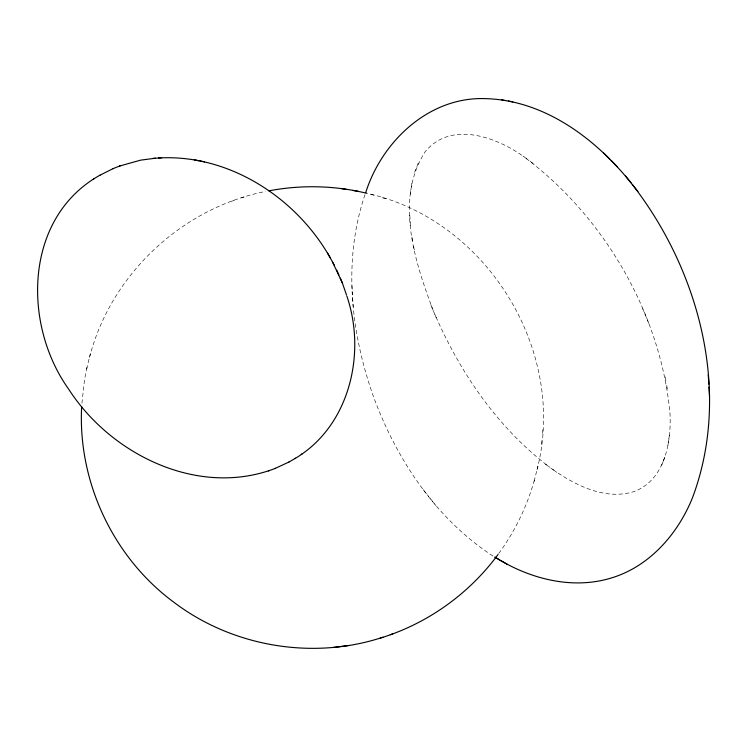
<?xml version="1.0" encoding="UTF-8"?>
<svg xmlns="http://www.w3.org/2000/svg" width="747" height="747" viewBox="0 0 747 747"><rect width="100%" height="100%" fill="white"/><g stroke="black" fill="none" stroke-linecap="round" stroke-linejoin="round"><path stroke-width="0.56" stroke-dasharray="3.73 2.8" d="M537 469.882C567.804 351.762 487.184 220.197 368.131 193.613M527.037 159.027C499.416 137.98 451.646 119.371 425.08 151.865C394.425 199.673 414.902 261.964 433.232 310.584M552.733 469.443C575.89 485.615 605.518 500.611 634.296 491.489C664.839 479.863 671.469 442.299 669.975 413.362C660.824 313.572 603.539 215.36 522.975 156.123M81.927 403.259L84.551 379.383L87.567 365.04M541.528 444.334L541.948 439.264M542.406 433.456L542.854 428.134M411.289 187.03L411.905 182.8M410.262 194.201L410.925 189.607M667.93 445.324L668.546 441.066M668.845 438.834L669.508 434.24M498.716 553.546C515.327 530.828 527.765 504.972 534.992 477.772M89.5 357.402C110.705 274.728 181.838 207.965 265.53 191.456M86.549 369.102L90.434 353.639M534.124 481.292L537.933 466.081M364.975 194.687C342.677 260.554 350.763 333.358 373.93 397.88C397.143 460.413 436.425 519.212 493.001 556.029M418.208 163.089L414.594 172.286M661.627 465.25L663.14 461.431M663.429 460.647L665.11 456.408M231.691 201.232L234.119 200.411M241.524 197.89L244.222 196.975M370.363 194.127L376.021 195.835M382.09 197.684L387.945 199.449M530.137 161.296L534.46 164.377M430.888 304.972C456.51 367.403 495.401 426.304 549.736 467.267M545.422 464.186L556.795 472.356M423.175 489.621L428.843 496.699M430.468 498.753L435.949 505.598M648.872 323.507L642.625 308.604M434.838 314.328L437.2 320.005M665.194 376.843L666.277 382.716M666.735 385.405L667.781 391.073M411.942 237.126L412.988 242.784M413.586 246.202L414.669 252.084M409.795 215.239L410.775 228.115M351.94 285.615L352.519 294.841M352.64 297.539L353.228 306.914"/><path stroke-width="1.12" d="M81.656 406.601C77.641 481.824 113.311 557.673 173.995 602.353C232.616 646.79 313.096 660.339 382.959 637.219M365.703 192.614C382.016 141.118 429.32 96.335 485.849 98.641C544.591 100.331 595.592 138.662 631.019 182.875M498.044 554.479C469.032 594.005 427.069 623.866 380.148 638.153M295.112 458.49C349.559 426.192 366.506 353.648 346.869 296.12M275.008 468.509L288.949 462.029M99.995 175.171C24.081 217.461 22.27 324.179 68.565 389C110.967 455.054 198.991 497.95 275.54 468.304M301.246 454.409L301.993 453.933M93.095 179.439L93.711 179.065M288.828 462.122L295.551 458.21M99.687 175.349L113.32 168.514M119.576 166.049L140.548 160.166L155.339 158.224M112.956 168.673L120.286 165.759M268.388 470.927L269.237 470.601M390.261 634.717L392.791 633.876M268.864 190.858C301.265 184.658 334.983 185.471 367.02 193.352M333.311 647.444L348.793 645.483M158.644 157.99C228.974 153.863 296.335 197.647 330.239 257.846M152.631 158.429L161.66 157.757M340.931 188.487L346.188 189.346M352.64 190.392L358.121 191.297M508.333 101.06L512.881 101.891M501.807 99.893L505.654 100.602M199.851 160.941L204.519 161.884M194.313 159.839L198.749 160.745M494.99 557.169C528.755 578.486 571.156 589.915 610.392 578.262C649.255 566.954 678.127 533.9 692.712 497.166C732.994 388.813 697.268 262.935 625.538 176.031M494.944 557.15L499.78 559.97M500.938 560.614L507.232 564.274M611.149 160.577L617.358 166.842M603.641 153.051L609.58 159.036M632.279 184.444L637.938 191.512M332.452 261.861L342.341 282.898L346.533 295.084M327.653 253.214L334.516 265.558M336.813 270.199L338.895 275.027M340.277 278.117L342.341 282.898M708.249 374.789L708.838 384.154M708.959 387.049L709.538 396.274"/></g></svg>
